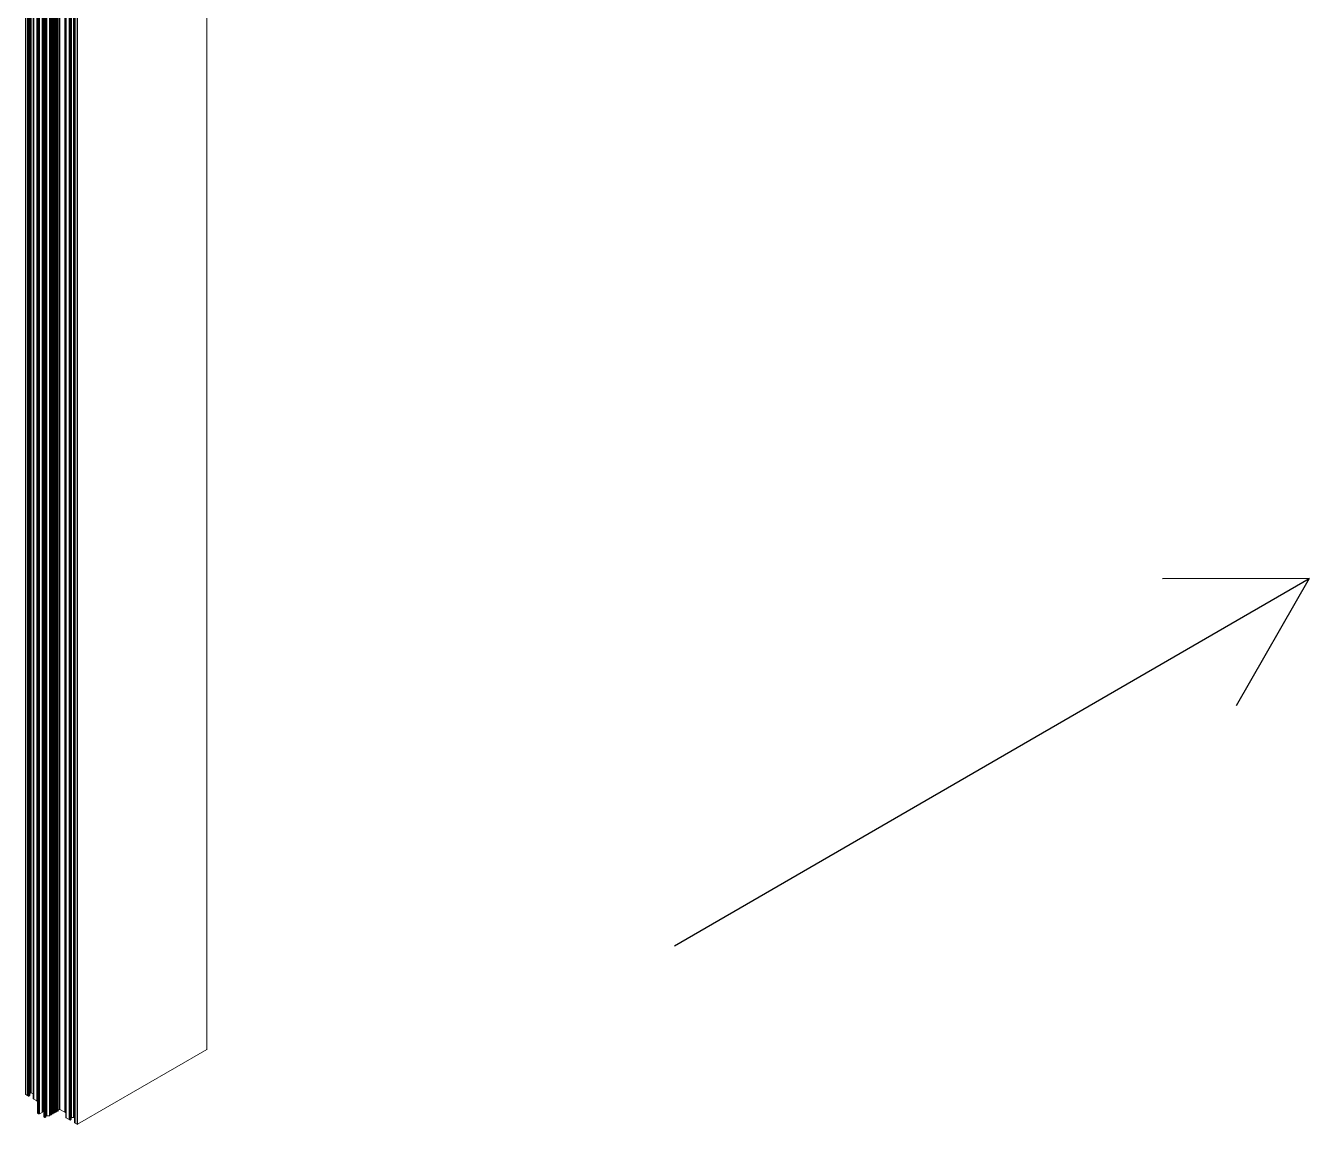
# Model space of a CAD drawing. Header units: millimetres. Extents: x 39 to 459, y 26 to 647.
# Drawn here: x 76.23 to 89.36, y 197.21 to 208.44 of the extents above; entities that cross this region are included whole.
import ezdxf

# ---------------------------------------------------------------- set-up
doc = ezdxf.new("R2010")
doc.units = ezdxf.units.MM
doc.layers.add('ANTET', color=7, linetype='Continuous')
doc.layers.add('TABLO', color=7, linetype='Continuous', lineweight=15)

# ---------------------------------------------------------------- blocks, each defined once
blk = doc.blocks.new('Griyaj Montajı')
at = {"color": 7, "linetype": 'Continuous', "lineweight": 15}
for p, q in [((11061.038, 2111.963), (11061.038, 2089.671)), ((11061.039, 2089.672), (11061.039, 2111.964)), ((11059.185, 2111.505), (11059.185, 2089.213)), ((11059.186, 2111.503), (11059.186, 2089.212)), ((11059.205, 2111.492), (11059.205, 2089.201)), ((11059.205, 2111.492), (11059.205, 2089.201)), ((11059.213, 2111.488), (11059.213, 2089.197)), ((11059.219, 2111.488), (11059.219, 2089.197)), ((11059.226, 2111.492), (11059.226, 2089.201)), ((11059.227, 2089.202), (11059.227, 2111.493)), ((11059.239, 2111.519), (11059.239, 2089.228)), ((11059.243, 2111.519), (11059.243, 2089.228)), ((11059.261, 2111.462), (11059.261, 2089.17)), ((11059.262, 2111.46), (11059.262, 2089.169)), ((11059.268, 2111.456), (11059.268, 2089.164)), ((11059.269, 2111.456), (11059.269, 2089.164)), ((11059.298, 2111.438), (11059.298, 2089.147)), ((11059.305, 2111.313), (11059.305, 2089.021)), ((11059.306, 2111.312), (11059.306, 2089.02)), ((11059.355, 2111.322), (11059.355, 2089.03)), ((11059.362, 2111.326), (11059.362, 2089.034)), ((11059.472, 2111.315), (11059.472, 2089.024)), ((11059.48, 2111.315), (11059.48, 2089.024)), ((11059.484, 2111.318), (11059.484, 2089.026)), ((11059.489, 2111.325), (11059.489, 2089.033)), ((11059.497, 2111.325), (11059.497, 2089.033)), ((11059.501, 2111.328), (11059.501, 2089.036)), ((11059.506, 2111.335), (11059.506, 2089.043)), ((11059.514, 2111.335), (11059.514, 2089.043)), ((11059.518, 2111.337), (11059.518, 2089.046)), ((11059.519, 2111.343), (11059.519, 2089.051)), ((11059.532, 2111.35), (11059.532, 2089.059)), ((11059.536, 2111.35), (11059.536, 2089.059)), ((11059.584, 2111.323), (11059.584, 2089.031)), ((11059.59, 2111.319), (11059.59, 2089.027)), ((11059.315, 2111.306), (11059.315, 2089.015)), ((11059.317, 2111.306), (11059.317, 2089.014)), ((11059.326, 2111.306), (11059.326, 2089.014)), ((11059.328, 2111.306), (11059.328, 2089.015)), ((11059.37, 2111.276), (11059.37, 2088.984)), ((11059.37, 2111.274), (11059.37, 2088.983)), ((11059.38, 2111.269), (11059.38, 2088.977)), ((11059.384, 2111.269), (11059.384, 2088.977)), ((11059.391, 2088.982), (11059.391, 2111.274)), ((11059.391, 2111.272), (11059.391, 2088.981)), ((11059.398, 2111.285), (11059.398, 2088.994)), ((11059.4, 2111.286), (11059.4, 2088.994)), ((11059.429, 2111.286), (11059.429, 2088.994)), ((11059.433, 2111.288), (11059.433, 2088.997)), ((11059.438, 2111.296), (11059.438, 2089.004)), ((11059.446, 2111.296), (11059.446, 2089.004)), ((11059.45, 2111.298), (11059.45, 2089.007)), ((11059.455, 2111.305), (11059.455, 2089.014)), ((11059.463, 2111.305), (11059.463, 2089.014)), ((11059.467, 2111.308), (11059.467, 2089.016)), ((11059.595, 2111.271), (11059.595, 2088.979)), ((11059.6, 2111.264), (11059.6, 2088.973)), ((11059.629, 2111.247), (11059.629, 2088.956)), ((11059.629, 2111.247), (11059.629, 2088.956)), ((11059.638, 2111.243), (11059.638, 2088.952)), ((11059.644, 2111.243), (11059.644, 2088.952)), ((11059.65, 2111.247), (11059.65, 2088.956)), ((11059.651, 2088.957), (11059.651, 2111.249)), ((11059.655, 2111.269), (11059.655, 2088.978)), ((11059.676, 2111.269), (11059.676, 2088.978)), ((11059.685, 2111.217), (11059.685, 2088.926)), ((11059.686, 2111.215), (11059.686, 2088.924)), ((11059.693, 2111.211), (11059.693, 2088.919)), ((11059.693, 2111.211), (11059.693, 2088.919)), ((11059.712, 2111.2), (11059.712, 2088.908)), ((11059.716, 2111.2), (11059.716, 2088.908)), ((11059.716, 2088.908), (11061.038, 2089.671)), ((11059.186, 2089.212), (11059.205, 2089.201)), ((11059.205, 2089.201), (11059.213, 2089.197)), ((11059.219, 2089.197), (11059.226, 2089.201)), ((11059.227, 2089.221), (11059.239, 2089.228)), ((11059.243, 2089.228), (11059.261, 2089.218)), ((11059.262, 2089.169), (11059.268, 2089.164)), ((11059.269, 2089.164), (11059.298, 2089.147)), ((11059.306, 2089.02), (11059.315, 2089.015)), ((11059.317, 2089.014), (11059.326, 2089.014)), ((11059.328, 2089.015), (11059.355, 2089.03)), ((11059.355, 2089.035), (11059.362, 2089.034)), ((11059.362, 2089.034), (11059.37, 2089.039)), ((11059.438, 2089.004), (11059.446, 2089.004)), ((11059.455, 2089.014), (11059.463, 2089.014)), ((11059.472, 2089.024), (11059.48, 2089.024)), ((11059.489, 2089.033), (11059.497, 2089.033)), ((11059.506, 2089.043), (11059.514, 2089.043)), ((11059.519, 2089.051), (11059.532, 2089.059)), ((11059.536, 2089.059), (11059.584, 2089.031)), ((11059.584, 2089.031), (11059.59, 2089.031)), ((11059.59, 2089.027), (11059.595, 2089.024)), ((11059.37, 2088.983), (11059.38, 2088.977)), ((11059.384, 2088.977), (11059.391, 2088.981)), ((11059.391, 2088.99), (11059.398, 2088.994)), ((11059.4, 2088.994), (11059.429, 2088.994)), ((11059.6, 2088.973), (11059.629, 2088.956)), ((11059.629, 2088.956), (11059.638, 2088.952)), ((11059.644, 2088.952), (11059.65, 2088.956)), ((11059.651, 2088.976), (11059.655, 2088.978)), ((11059.655, 2088.978), (11059.676, 2088.978)), ((11059.676, 2088.978), (11059.685, 2088.973)), ((11059.686, 2088.924), (11059.693, 2088.919)), ((11059.693, 2088.919), (11059.712, 2088.908))]:
    blk.add_line(p, q, dxfattribs=at)
at = {"color": 7, "linetype": 'Continuous', "lineweight": 15, "flags": 128}
for points in [[(11059.433, 2089.001), (11059.433, 2089.002), (11059.434, 2089.002), (11059.434, 2089.003), (11059.435, 2089.003), (11059.435, 2089.004), (11059.436, 2089.004), (11059.437, 2089.004), (11059.438, 2089.004)], [(11059.446, 2089.004), (11059.447, 2089.004), (11059.448, 2089.004), (11059.448, 2089.004), (11059.449, 2089.005), (11059.45, 2089.005), (11059.45, 2089.006), (11059.45, 2089.006), (11059.45, 2089.007)], [(11059.45, 2089.011), (11059.45, 2089.012), (11059.451, 2089.012), (11059.451, 2089.013), (11059.452, 2089.013), (11059.452, 2089.013), (11059.453, 2089.014), (11059.454, 2089.014), (11059.455, 2089.014)], [(11059.463, 2089.014), (11059.464, 2089.014), (11059.465, 2089.014), (11059.465, 2089.014), (11059.466, 2089.015), (11059.467, 2089.015), (11059.467, 2089.015), (11059.467, 2089.016), (11059.467, 2089.016)], [(11059.467, 2089.021), (11059.467, 2089.022), (11059.468, 2089.022), (11059.468, 2089.022), (11059.469, 2089.023), (11059.469, 2089.023), (11059.47, 2089.023), (11059.471, 2089.024), (11059.472, 2089.024)], [(11059.48, 2089.024), (11059.481, 2089.024), (11059.482, 2089.024), (11059.482, 2089.024), (11059.483, 2089.024), (11059.484, 2089.025), (11059.484, 2089.025), (11059.484, 2089.026), (11059.484, 2089.026)], [(11059.484, 2089.031), (11059.484, 2089.031), (11059.485, 2089.032), (11059.485, 2089.032), (11059.486, 2089.033), (11059.486, 2089.033), (11059.487, 2089.033), (11059.488, 2089.033), (11059.489, 2089.033)], [(11059.497, 2089.033), (11059.498, 2089.033), (11059.498, 2089.034), (11059.499, 2089.034), (11059.5, 2089.034), (11059.5, 2089.035), (11059.501, 2089.035), (11059.501, 2089.036), (11059.501, 2089.036)], [(11059.501, 2089.041), (11059.501, 2089.041), (11059.502, 2089.042), (11059.502, 2089.042), (11059.503, 2089.042), (11059.503, 2089.043), (11059.504, 2089.043), (11059.505, 2089.043), (11059.506, 2089.043)], [(11059.514, 2089.043), (11059.515, 2089.043), (11059.515, 2089.043), (11059.516, 2089.044), (11059.517, 2089.044), (11059.517, 2089.044), (11059.518, 2089.045), (11059.518, 2089.045), (11059.518, 2089.046)], [(11059.429, 2088.994), (11059.43, 2088.994), (11059.431, 2088.994), (11059.431, 2088.995), (11059.432, 2088.995), (11059.433, 2088.995), (11059.433, 2088.996), (11059.433, 2088.996), (11059.433, 2088.997)]]:
    blk.add_lwpolyline(points, dxfattribs=at)
at = {"color": 7, "linetype": 'Continuous', "lineweight": 15}
for centre, radius, start, end in [((11061.037, 2089.672), 0.00151, 294.382, 354.1782), ((11059.187, 2089.213), 0.00151, 185.7516, 245.5323), ((11059.206, 2089.202), 0.00136, 237.4039, 246.5959), ((11059.216, 2089.203), 0.00699, 245.6864, 297.1916), ((11059.226, 2089.202), 0.00151, 294.3583, 354.4036), ((11059.241, 2089.224), 0.00461, 62.6257, 117.3743), ((11059.263, 2089.171), 0.00209, 184.1635, 240.42), ((11059.269, 2089.165), 0.0012, 232.9321, 242.9115), ((11059.308, 2089.164), 0.0197, 241.2406, 261.4284), ((11059.306, 2089.021), 0.00151, 185.6565, 245.5816), ((11059.317, 2089.018), 0.00433, 241.9928, 271.1503), ((11059.326, 2089.018), 0.00433, 268.8769, 298.0328), ((11059.52, 2089.05), 0.0015, 114.2389, 174.4126), ((11059.534, 2089.055), 0.00461, 62.6139, 117.4058), ((11059.371, 2088.984), 0.00151, 185.693, 245.5909), ((11059.382, 2088.981), 0.00461, 242.6257, 297.3743), ((11059.39, 2088.982), 0.00151, 294.4362, 354.2152), ((11059.4, 2088.99), 0.00434, 88.895, 118.0147), ((11059.603, 2088.98), 0.00755, 185.6901, 245.6014), ((11059.63, 2088.957), 0.00159, 238.0278, 245.9454), ((11059.641, 2088.958), 0.00699, 245.6789, 297.1991), ((11059.65, 2088.957), 0.00151, 294.4362, 354.2152), ((11059.687, 2088.926), 0.00209, 184.0559, 240.5276), ((11059.694, 2088.92), 0.00141, 233.6833, 242.1603), ((11059.714, 2088.912), 0.00461, 242.6139, 297.4058)]:
    blk.add_arc(centre, radius, start, end, dxfattribs=at)
at = {"layer": 'TABLO', "lineweight": -2}
for p, q in [((11065.818, 2090.733), (11072.31, 2094.487)), ((11072.31, 2094.487), (11070.81, 2094.486)), ((11072.31, 2094.487), (11071.561, 2093.188))]:
    blk.add_line(p, q, dxfattribs=at)

msp = doc.modelspace()

# ---------------------------------------------------------------- block references
at = {"layer": 'ANTET', "color": 0}
msp.add_blockref('Griyaj Montajı', (-10982.955, -1891.697), dxfattribs=at)

doc.saveas('drawing.dxf')
